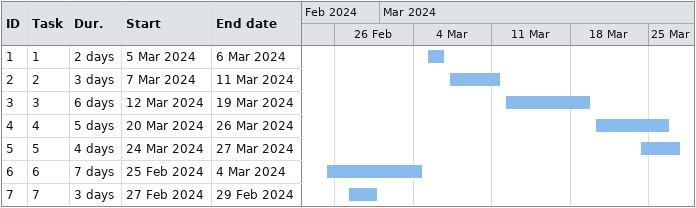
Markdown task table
| ID | Task | Duration | Start | Finish |
|---|---|---|---|---|
| 1 | 1 | 2d | 2024-03-05 | 2024-03-06 |
| 2 | 2 | 3d | 2024-03-07 | 2024-03-11 |
| 3 | 3 | 6d | 2024-03-12 | 2024-03-19 |
| 4 | 4 | 5d | 2024-03-20 | 2024-03-26 |
| 5 | 5 | 4d | 2024-03-24 | 2024-03-27 |
| 6 | 6 | 7d | 2024-02-25 | 2024-03-04 |
| 7 | 7 | 3d | 2024-02-27 | 2024-02-29 |
